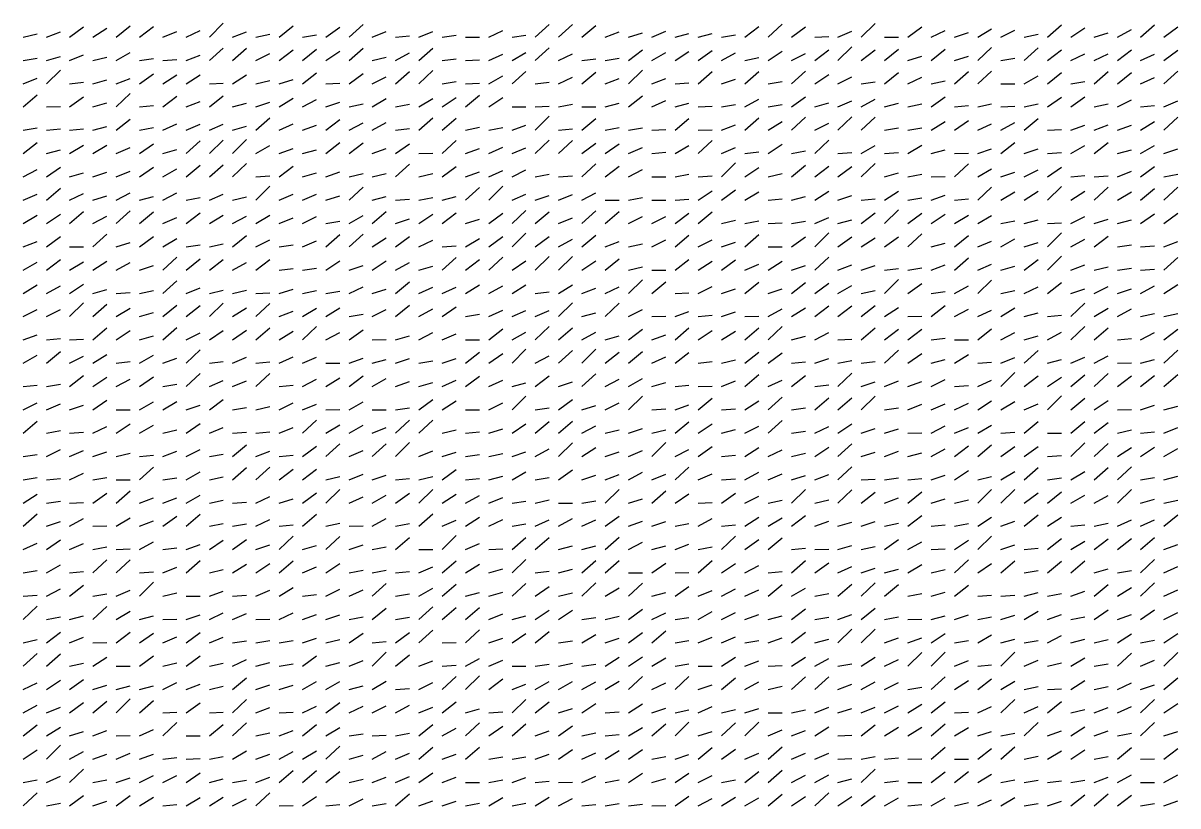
# Model space of a CAD drawing. Header units: metres. Extents: x -2 to 998, y 0 to 1382.
# Drawn here: x 245 to 493, y 170 to 338 of the extents above; entities that cross this region are included whole.
import ezdxf

# ---------------------------------------------------------------- set-up
doc = ezdxf.new("R2010")
doc.units = ezdxf.units.M

msp = doc.modelspace()

# ---------------------------------------------------------------- linework, layer by layer
for p, q in [((265, 335), (268, 337.4)), ((270, 335), (273, 337.3)), ((285, 335), (288, 338)), ((300, 335), (303, 337.4)), ((315, 335), (318, 337.7)), ((355, 335), (358, 337.7)), ((360, 335), (363, 337.7)), ((365, 335), (368, 337.5)), ((400, 335), (403, 337.3)), ((405, 335), (408, 337.8)), ((425, 335), (428, 337.9)), ((465, 335), (468, 337.6)), ((485, 335), (488, 337.6)), ((245, 335), (248, 335.7)), ((250, 335), (253, 336.1)), ((255, 335), (258, 337.2)), ((260, 335), (263, 336.9)), ((275, 335), (278, 336.2)), ((280, 335), (283, 336.4)), ((290, 335), (293, 336.1)), ((295, 335), (298, 335.6)), ((305, 335), (308, 335.5)), ((310, 335), (313, 337.1)), ((320, 335), (323, 336.2)), ((325, 335), (328, 335.3)), ((330, 335), (333, 336.2)), ((335, 335), (338, 335.4)), ((340, 335), (343, 335)), ((345, 335), (348, 336.4)), ((350, 335), (353, 335.4)), ((370, 335), (373, 336.1)), ((375, 335), (378, 335.9)), ((380, 335), (383, 336.3)), ((385, 335), (388, 335.8)), ((390, 335), (393, 335.8)), ((395, 335), (398, 335.5)), ((410, 335), (413, 337.2)), ((415, 335), (418, 335.1)), ((420, 335), (423, 336.3)), ((430, 335), (433, 335)), ((435, 335), (438, 337.2)), ((440, 335), (443, 336.4)), ((445, 335), (448, 336)), ((450, 335), (453, 336.8)), ((455, 335), (458, 336.5)), ((460, 335), (463, 335.6)), ((470, 335), (473, 337)), ((475, 335), (478, 335.9)), ((480, 335), (483, 336.6)), ((490, 335), (493, 337.2)), ((285, 330), (288, 332.6)), ((290, 330), (293, 332.6)), ((305, 330), (308, 332.4)), ((315, 330), (318, 332.6)), ((330, 330), (333, 332.6)), ((355, 330), (358, 332.7)), ((420, 330), (423, 332.9)), ((430, 330), (433, 332.4)), ((440, 330), (443, 332.4)), ((450, 330), (453, 332.8)), ((460, 330), (463, 332.7)), ((245, 330), (248, 330.5)), ((250, 330), (253, 330.8)), ((255, 330), (258, 331.2)), ((260, 330), (263, 330.7)), ((265, 330), (268, 331.7)), ((270, 330), (273, 330.4)), ((275, 330), (278, 330.2)), ((280, 330), (283, 331.1)), ((295, 330), (298, 331.5)), ((300, 330), (303, 332.3)), ((310, 330), (313, 332)), ((320, 330), (323, 330.7)), ((325, 330), (328, 331.6)), ((335, 330), (338, 330.3)), ((340, 330), (343, 330.1)), ((345, 330), (348, 331.3)), ((350, 330), (353, 331.7)), ((360, 330), (363, 331.4)), ((365, 330), (368, 330.3)), ((370, 330), (373, 330.5)), ((375, 330), (378, 332.3)), ((380, 330), (383, 331.7)), ((385, 330), (388, 331.9)), ((390, 330), (393, 332.1)), ((395, 330), (398, 331.6)), ((400, 330), (403, 330.6)), ((405, 330), (408, 332)), ((410, 330), (413, 331.5)), ((415, 330), (418, 332.3)), ((425, 330), (428, 332.3)), ((435, 330), (438, 330.9)), ((445, 330), (448, 330.9)), ((455, 330), (458, 330.5)), ((465, 330), (468, 332.3)), ((470, 330), (473, 331.4)), ((475, 330), (478, 331.4)), ((480, 330), (483, 332.3)), ((485, 330), (488, 331.3)), ((490, 330), (493, 332.2)), ((250, 325), (253, 327.9)), ((325, 325), (328, 327.6)), ((330, 325), (333, 327.8)), ((350, 325), (353, 327.6)), ((365, 325), (368, 327.5)), ((375, 325), (378, 327.9)), ((390, 325), (393, 327.6)), ((400, 325), (403, 327.6)), ((410, 325), (413, 327.7)), ((430, 325), (433, 327.4)), ((445, 325), (448, 327.6)), ((450, 325), (453, 327.7)), ((465, 325), (468, 327.4)), ((475, 325), (478, 327.6)), ((480, 325), (483, 327.4)), ((490, 325), (493, 327.7)), ((245, 325), (248, 326.2)), ((255, 325), (258, 325.3)), ((260, 325), (263, 325.8)), ((265, 325), (268, 326.1)), ((270, 325), (273, 327.1)), ((275, 325), (278, 326.9)), ((280, 325), (283, 326.9)), ((285, 325), (288, 325.1)), ((290, 325), (293, 326.9)), ((295, 325), (298, 325.7)), ((300, 325), (303, 325.9)), ((305, 325), (308, 327.3)), ((310, 325), (313, 325.1)), ((315, 325), (318, 327.2)), ((320, 325), (323, 326.5)), ((335, 325), (338, 325.5)), ((340, 325), (343, 325.1)), ((345, 325), (348, 326.7)), ((355, 325), (358, 325.3)), ((360, 325), (363, 326.4)), ((370, 325), (373, 326.1)), ((380, 325), (383, 326.1)), ((385, 325), (388, 325.2)), ((395, 325), (398, 326)), ((405, 325), (408, 325.5)), ((415, 325), (418, 327)), ((420, 325), (423, 326.5)), ((425, 325), (428, 325.4)), ((435, 325), (438, 326.4)), ((440, 325), (443, 325.6)), ((455, 325), (458, 325)), ((460, 325), (463, 326.7)), ((470, 325), (473, 325.5)), ((485, 325), (488, 326.3)), ((245, 320), (248, 322.6)), ((265, 320), (268, 322.9)), ((285, 320), (288, 322.4)), ((340, 320), (343, 322.5)), ((375, 320), (378, 322.4)), ((250, 320), (253, 320.1)), ((255, 320), (258, 322.2)), ((260, 320), (263, 320.9)), ((270, 320), (273, 320.3)), ((275, 320), (278, 322.3)), ((280, 320), (283, 321.2)), ((290, 320), (293, 320.8)), ((295, 320), (298, 321)), ((300, 320), (303, 321.9)), ((305, 320), (308, 321.6)), ((310, 320), (313, 321)), ((315, 320), (318, 320.7)), ((320, 320), (323, 321.8)), ((325, 320), (328, 320.6)), ((330, 320), (333, 321.8)), ((335, 320), (338, 322)), ((345, 320), (348, 322)), ((350, 320), (353, 320)), ((355, 320), (358, 320.2)), ((360, 320), (363, 320.6)), ((365, 320), (368, 320)), ((370, 320), (373, 320.8)), ((380, 320), (383, 321.4)), ((385, 320), (388, 320.8)), ((390, 320), (393, 320.2)), ((395, 320), (398, 320.5)), ((400, 320), (403, 321.7)), ((405, 320), (408, 320.5)), ((410, 320), (413, 322.2)), ((415, 320), (418, 320.9)), ((420, 320), (423, 321.3)), ((425, 320), (428, 321.7)), ((430, 320), (433, 320.8)), ((435, 320), (438, 320.7)), ((440, 320), (443, 322.2)), ((445, 320), (448, 320.3)), ((450, 320), (453, 320.7)), ((455, 320), (458, 320.2)), ((460, 320), (463, 320.7)), ((465, 320), (468, 322.1)), ((470, 320), (473, 322.2)), ((475, 320), (478, 320.7)), ((480, 320), (483, 321.5)), ((485, 320), (488, 320.3)), ((490, 320), (493, 321.3)), ((295, 315), (298, 317.7)), ((330, 315), (333, 317.7)), ((335, 315), (338, 317.6)), ((355, 315), (358, 318)), ((365, 315), (368, 317.5)), ((385, 315), (388, 317.5)), ((400, 315), (403, 317.7)), ((410, 315), (413, 317.8)), ((420, 315), (423, 317.9)), ((425, 315), (428, 317.8)), ((460, 315), (463, 317.5)), ((490, 315), (493, 317.8)), ((245, 315), (248, 315.5)), ((250, 315), (253, 315.3)), ((255, 315), (258, 315.3)), ((260, 315), (263, 315.8)), ((265, 315), (268, 317.4)), ((270, 315), (273, 315.6)), ((275, 315), (278, 316.4)), ((280, 315), (283, 316.3)), ((285, 315), (288, 316.3)), ((290, 315), (293, 315.9)), ((300, 315), (303, 316.4)), ((305, 315), (308, 316.1)), ((310, 315), (313, 317.3)), ((315, 315), (318, 316.6)), ((320, 315), (323, 316.7)), ((325, 315), (328, 315.4)), ((340, 315), (343, 315.7)), ((345, 315), (348, 315.6)), ((350, 315), (353, 316.1)), ((360, 315), (363, 315.3)), ((370, 315), (373, 315.6)), ((375, 315), (378, 315.5)), ((380, 315), (383, 315.2)), ((390, 315), (393, 315.1)), ((395, 315), (398, 316.2)), ((405, 315), (408, 316.9)), ((415, 315), (418, 316.5)), ((430, 315), (433, 315.5)), ((435, 315), (438, 315.5)), ((440, 315), (443, 316.9)), ((445, 315), (448, 317.1)), ((450, 315), (453, 316.4)), ((455, 315), (458, 316.7)), ((465, 315), (468, 315.2)), ((470, 315), (473, 316.1)), ((475, 315), (478, 316.2)), ((480, 315), (483, 316.1)), ((485, 315), (488, 316.9)), ((280, 310), (283, 312.7)), ((285, 310), (288, 312.9)), ((290, 310), (293, 313)), ((335, 310), (338, 312.8)), ((355, 310), (358, 312.9)), ((360, 310), (363, 312.8)), ((390, 310), (393, 312.8)), ((415, 310), (418, 312.9)), ((245, 310), (248, 312.4)), ((250, 310), (253, 310.8)), ((255, 310), (258, 311.8)), ((260, 310), (263, 311.8)), ((265, 310), (268, 311.3)), ((270, 310), (273, 312.1)), ((275, 310), (278, 310.9)), ((295, 310), (298, 311.7)), ((300, 310), (303, 311.1)), ((305, 310), (308, 310.8)), ((310, 310), (313, 312.4)), ((315, 310), (318, 312.3)), ((320, 310), (323, 311.1)), ((325, 310), (328, 312.1)), ((330, 310), (333, 310.1)), ((340, 310), (343, 311.1)), ((345, 310), (348, 311.4)), ((350, 310), (353, 311.2)), ((365, 310), (368, 312.2)), ((370, 310), (373, 312.1)), ((375, 310), (378, 311.3)), ((380, 310), (383, 310.3)), ((385, 310), (388, 311.7)), ((395, 310), (398, 311.3)), ((400, 310), (403, 310.4)), ((405, 310), (408, 312)), ((410, 310), (413, 310.6)), ((420, 310), (423, 310.2)), ((425, 310), (428, 311.7)), ((430, 310), (433, 310.2)), ((435, 310), (438, 311.8)), ((440, 310), (443, 310.8)), ((445, 310), (448, 310.1)), ((450, 310), (453, 311)), ((455, 310), (458, 312.4)), ((460, 310), (463, 311)), ((465, 310), (468, 310.2)), ((470, 310), (473, 311.7)), ((475, 310), (478, 312.4)), ((480, 310), (483, 310.8)), ((485, 310), (488, 311.7)), ((490, 310), (493, 311)), ((285, 305), (288, 307.6)), ((290, 305), (293, 307.9)), ((325, 305), (328, 307.7)), ((365, 305), (368, 307.8)), ((395, 305), (398, 308)), ((425, 305), (428, 307.9)), ((445, 305), (448, 307.8)), ((245, 305), (248, 306.6)), ((250, 305), (253, 307.1)), ((255, 305), (258, 305.9)), ((260, 305), (263, 306)), ((265, 305), (268, 306.2)), ((270, 305), (273, 307.1)), ((275, 305), (278, 306.7)), ((280, 305), (283, 307.5)), ((295, 305), (298, 305.2)), ((300, 305), (303, 307.3)), ((305, 305), (308, 305.9)), ((310, 305), (313, 306.1)), ((315, 305), (318, 305.7)), ((320, 305), (323, 305.7)), ((330, 305), (333, 305.7)), ((335, 305), (338, 307.2)), ((340, 305), (343, 306.1)), ((345, 305), (348, 306.4)), ((350, 305), (353, 306.5)), ((355, 305), (358, 305.6)), ((360, 305), (363, 305.2)), ((370, 305), (373, 307.3)), ((375, 305), (378, 306.6)), ((385, 305), (388, 305.6)), ((390, 305), (393, 305.2)), ((400, 305), (403, 307)), ((405, 305), (408, 305.7)), ((410, 305), (413, 307.5)), ((415, 305), (418, 307.3)), ((420, 305), (423, 307.2)), ((430, 305), (433, 305.9)), ((435, 305), (438, 305.6)), ((440, 305), (443, 305.1)), ((450, 305), (453, 306.7)), ((455, 305), (458, 306)), ((460, 305), (463, 306.5)), ((465, 305), (468, 307.1)), ((470, 305), (473, 305.3)), ((475, 305), (478, 305.2)), ((480, 305), (483, 306.2)), ((485, 305), (488, 307.2)), ((490, 305), (493, 305.6)), ((250, 300), (253, 302.6)), ((295, 300), (298, 303)), ((315, 300), (318, 302.8)), ((340, 300), (343, 302.7)), ((345, 300), (348, 303)), ((380, 305), (383, 305)), ((450, 300), (453, 302.8)), ((465, 300), (468, 302.9)), ((475, 300), (478, 302.8)), ((490, 300), (493, 302.8)), ((245, 300), (248, 301.3)), ((255, 300), (258, 301.4)), ((260, 300), (263, 300.9)), ((265, 300), (268, 301.6)), ((270, 300), (273, 300.8)), ((275, 300), (278, 301.6)), ((280, 300), (283, 300.6)), ((285, 300), (288, 301.3)), ((290, 300), (293, 300.7)), ((300, 300), (303, 301.3)), ((305, 300), (308, 301.3)), ((310, 300), (313, 300.9)), ((320, 300), (323, 300.8)), ((325, 300), (328, 300.2)), ((330, 300), (333, 300.6)), ((335, 300), (338, 300.8)), ((350, 300), (353, 301.3)), ((355, 300), (358, 301)), ((360, 300), (363, 301.2)), ((365, 300), (368, 301.6)), ((375, 300), (378, 300.6)), ((385, 300), (388, 300.2)), ((390, 300), (393, 302)), ((395, 300), (398, 302.2)), ((400, 300), (403, 301.8)), ((405, 300), (408, 300.3)), ((410, 300), (413, 300.8)), ((415, 300), (418, 301.9)), ((420, 300), (423, 301)), ((425, 300), (428, 300.3)), ((430, 300), (433, 301.9)), ((435, 300), (438, 300.5)), ((440, 300), (443, 301.1)), ((445, 300), (448, 300.3)), ((455, 300), (458, 301.8)), ((460, 300), (463, 301.9)), ((470, 300), (473, 301.9)), ((480, 300), (483, 301.8)), ((485, 300), (488, 302.5)), ((255, 295), (258, 297.6)), ((265, 295), (268, 297.7)), ((320, 295), (323, 297.6)), ((350, 295), (353, 297.8)), ((365, 295), (368, 297.7)), ((370, 300), (373, 300)), ((370, 295), (373, 297.6)), ((380, 300), (383, 300)), ((430, 295), (433, 297.9)), ((245, 295), (248, 296.8)), ((250, 295), (253, 297)), ((260, 295), (263, 296.6)), ((270, 295), (273, 297.5)), ((275, 295), (278, 296.3)), ((280, 295), (283, 297.3)), ((285, 295), (288, 296.8)), ((290, 295), (293, 296.6)), ((295, 295), (298, 296.8)), ((300, 295), (303, 296.2)), ((305, 295), (308, 296.5)), ((310, 295), (313, 295.5)), ((315, 295), (318, 296.7)), ((325, 295), (328, 296)), ((330, 295), (333, 297)), ((335, 295), (338, 297.3)), ((340, 295), (343, 295.9)), ((345, 295), (348, 297.2)), ((355, 295), (358, 297.5)), ((360, 295), (363, 296.2)), ((375, 295), (378, 296.5)), ((380, 295), (383, 296.5)), ((385, 295), (388, 297.2)), ((390, 295), (393, 297.5)), ((395, 295), (398, 295.7)), ((400, 295), (403, 295.6)), ((410, 295), (413, 295.5)), ((415, 295), (418, 296.3)), ((420, 295), (423, 295.8)), ((425, 295), (428, 297.3)), ((435, 295), (438, 297.2)), ((440, 295), (443, 297)), ((445, 295), (448, 296.8)), ((450, 295), (453, 296.7)), ((455, 295), (458, 295.6)), ((460, 295), (463, 295.8)), ((470, 295), (473, 296.5)), ((475, 295), (478, 295.9)), ((480, 295), (483, 295.8)), ((485, 295), (488, 297.1)), ((490, 295), (493, 297.2)), ((260, 290), (263, 292.7)), ((315, 290), (318, 292.7)), ((350, 290), (353, 292.9)), ((405, 295), (408, 295.1)), ((415, 290), (418, 293)), ((435, 290), (438, 292.8)), ((465, 295), (468, 295.1)), ((465, 290), (468, 293)), ((245, 290), (248, 291.1)), ((250, 290), (253, 292.2)), ((265, 290), (268, 290.9)), ((270, 290), (273, 292.2)), ((275, 290), (278, 291.8)), ((280, 290), (283, 290.4)), ((285, 290), (288, 290.6)), ((290, 290), (293, 292.4)), ((295, 290), (298, 291.5)), ((300, 290), (303, 290.4)), ((305, 290), (308, 291.3)), ((310, 290), (313, 292.6)), ((320, 290), (323, 291.9)), ((325, 290), (328, 292.2)), ((330, 290), (333, 291.4)), ((335, 290), (338, 290.2)), ((340, 290), (343, 291.8)), ((345, 290), (348, 292.2)), ((355, 290), (358, 292.2)), ((360, 290), (363, 291.6)), ((365, 290), (368, 292.5)), ((370, 290), (373, 291.1)), ((375, 290), (378, 290.6)), ((380, 290), (383, 291.5)), ((385, 290), (388, 292.5)), ((390, 290), (393, 291.5)), ((395, 290), (398, 291)), ((400, 290), (403, 292.6)), ((410, 290), (413, 292.1)), ((420, 290), (423, 292.1)), ((425, 290), (428, 291.9)), ((430, 290), (433, 292.1)), ((440, 290), (443, 290.8)), ((445, 290), (448, 292.4)), ((450, 290), (453, 291.2)), ((455, 290), (458, 291.7)), ((460, 290), (463, 290.9)), ((470, 290), (473, 291.6)), ((475, 290), (478, 292.3)), ((480, 290), (483, 290.4)), ((485, 290), (488, 290.2)), ((490, 290), (493, 291.1)), ((255, 290), (258, 290)), ((275, 285), (278, 287.8)), ((335, 285), (338, 287.7)), ((345, 285), (348, 287.8)), ((355, 285), (358, 287.9)), ((360, 285), (363, 287.9)), ((405, 290), (408, 290)), ((415, 285), (418, 287.8)), ((465, 285), (468, 288)), ((490, 285), (493, 287.7)), ((245, 285), (248, 286.7)), ((250, 285), (253, 287.3)), ((255, 285), (258, 286.8)), ((260, 285), (263, 286.9)), ((265, 285), (268, 286.6)), ((270, 285), (273, 286)), ((280, 285), (283, 287.4)), ((285, 285), (288, 287.3)), ((290, 285), (293, 286.6)), ((295, 285), (298, 287.3)), ((300, 285), (303, 285.3)), ((305, 285), (308, 285.4)), ((310, 285), (313, 287)), ((315, 285), (318, 286)), ((320, 285), (323, 287)), ((325, 285), (328, 286.6)), ((330, 285), (333, 285.8)), ((340, 285), (343, 287.3)), ((350, 285), (353, 287)), ((365, 285), (368, 287)), ((370, 285), (373, 287.4)), ((375, 285), (378, 285.7)), ((385, 285), (388, 287.3)), ((390, 285), (393, 286.9)), ((395, 285), (398, 287.2)), ((400, 285), (403, 286.3)), ((405, 285), (408, 286.9)), ((410, 285), (413, 286)), ((420, 285), (423, 286.1)), ((425, 285), (428, 286)), ((430, 285), (433, 285.3)), ((435, 285), (438, 285.5)), ((440, 285), (443, 286.1)), ((445, 285), (448, 287.6)), ((450, 285), (453, 286.3)), ((455, 285), (458, 285.8)), ((460, 285), (463, 287.3)), ((470, 285), (473, 286.1)), ((475, 285), (478, 285.7)), ((480, 285), (483, 285.4)), ((485, 285), (488, 285.2)), ((375, 280), (378, 282.9)), ((380, 285), (383, 285)), ((430, 280), (433, 283)), ((450, 280), (453, 282.8)), ((245, 280), (248, 281.8)), ((250, 280), (253, 281.6)), ((255, 280), (258, 282)), ((260, 280), (263, 280.8)), ((270, 280), (273, 280.6)), ((275, 280), (278, 282.7)), ((280, 280), (283, 281.2)), ((285, 280), (288, 280.7)), ((290, 280), (293, 280.7)), ((300, 280), (303, 280.9)), ((305, 280), (308, 280.6)), ((310, 280), (313, 280.5)), ((315, 280), (318, 281.4)), ((320, 280), (323, 280.9)), ((325, 280), (328, 282.5)), ((330, 280), (333, 281.3)), ((335, 280), (338, 281.3)), ((340, 280), (343, 281.8)), ((345, 280), (348, 281.6)), ((350, 280), (353, 281.8)), ((355, 280), (358, 280.3)), ((360, 280), (363, 281.8)), ((365, 280), (368, 281.1)), ((370, 280), (373, 281.4)), ((380, 280), (383, 282.5)), ((390, 280), (393, 281.5)), ((395, 280), (398, 281)), ((400, 280), (403, 282.4)), ((405, 280), (408, 281)), ((410, 280), (413, 282.3)), ((415, 280), (418, 282.2)), ((420, 280), (423, 281.7)), ((425, 280), (428, 280.6)), ((435, 280), (438, 282.1)), ((440, 280), (443, 280.4)), ((445, 280), (448, 281.6)), ((455, 280), (458, 280.6)), ((460, 280), (463, 281.4)), ((465, 280), (468, 282.3)), ((470, 280), (473, 281)), ((475, 280), (478, 281.5)), ((480, 280), (483, 281)), ((485, 280), (488, 281.6)), ((490, 280), (493, 281.9)), ((255, 275), (258, 278)), ((265, 280), (268, 280.2)), ((285, 275), (288, 277.9)), ((295, 280), (298, 280.1)), ((295, 275), (298, 277.8)), ((360, 275), (363, 278)), ((370, 275), (373, 277.9)), ((385, 280), (388, 280.1)), ((470, 275), (473, 277.9)), ((245, 275), (248, 276.5)), ((250, 275), (253, 276.5)), ((260, 275), (263, 277.7)), ((265, 275), (268, 276.8)), ((270, 275), (273, 275.9)), ((275, 275), (278, 277.5)), ((280, 275), (283, 277.4)), ((290, 275), (293, 276.9)), ((300, 275), (303, 276.2)), ((305, 275), (308, 276.8)), ((310, 275), (313, 276.9)), ((315, 275), (318, 275.5)), ((320, 275), (323, 276.5)), ((325, 275), (328, 277.5)), ((330, 275), (333, 276.7)), ((335, 275), (338, 277.1)), ((340, 275), (343, 275.5)), ((345, 275), (348, 276.4)), ((350, 275), (353, 276.3)), ((355, 275), (358, 276.3)), ((365, 275), (368, 275.8)), ((375, 275), (378, 276.5)), ((385, 275), (388, 276.1)), ((390, 275), (393, 275.3)), ((395, 275), (398, 276)), ((405, 275), (408, 276.7)), ((410, 275), (413, 276.9)), ((415, 275), (418, 277.3)), ((420, 275), (423, 277.3)), ((425, 275), (428, 277.4)), ((430, 275), (433, 277)), ((440, 275), (443, 277.4)), ((445, 275), (448, 276.6)), ((450, 275), (453, 276.4)), ((455, 275), (458, 276.9)), ((460, 275), (463, 275.8)), ((465, 275), (468, 275.3)), ((475, 275), (478, 276.8)), ((480, 275), (483, 276.7)), ((485, 275), (488, 275.7)), ((490, 275), (493, 275.7)), ((305, 270), (308, 272.9)), ((355, 270), (358, 272.9)), ((380, 275), (383, 275.1)), ((400, 275), (403, 275.1)), ((405, 270), (408, 272.9)), ((435, 275), (438, 275.1)), ((470, 270), (473, 272.9)), ((245, 270), (248, 271.1)), ((260, 270), (263, 272.6)), ((265, 270), (268, 272)), ((270, 270), (273, 270.9)), ((275, 270), (278, 272.7)), ((280, 270), (283, 271.5)), ((285, 270), (288, 272)), ((290, 270), (293, 272.1)), ((295, 270), (298, 272.6)), ((300, 270), (303, 271.9)), ((310, 270), (313, 271.6)), ((315, 270), (318, 272.2)), ((325, 270), (328, 270.9)), ((330, 270), (333, 271.6)), ((335, 270), (338, 271.3)), ((345, 270), (348, 272.4)), ((350, 270), (353, 271.7)), ((360, 270), (363, 272.6)), ((365, 270), (368, 271.7)), ((370, 270), (373, 270.9)), ((375, 270), (378, 272.3)), ((380, 270), (383, 271.1)), ((385, 270), (388, 272.6)), ((390, 270), (393, 272)), ((395, 270), (398, 271.9)), ((400, 270), (403, 272.6)), ((410, 270), (413, 270.8)), ((415, 270), (418, 271.6)), ((425, 270), (428, 272.6)), ((430, 270), (433, 272.3)), ((435, 270), (438, 272.3)), ((440, 270), (443, 270.4)), ((450, 270), (453, 272.4)), ((455, 270), (458, 271.6)), ((460, 270), (463, 270.9)), ((465, 270), (468, 271.7)), ((475, 270), (478, 272.6)), ((485, 270), (488, 271.6)), ((490, 270), (493, 272.3)), ((250, 270), (253, 270.3)), ((255, 270), (258, 270.2)), ((280, 265), (283, 267.9)), ((320, 270), (323, 270.1)), ((340, 270), (343, 270)), ((350, 265), (353, 268)), ((365, 265), (368, 268)), ((420, 270), (423, 270.2)), ((445, 270), (448, 270)), ((480, 270), (483, 270.3)), ((245, 265), (248, 266.7)), ((250, 265), (253, 267.5)), ((255, 265), (258, 266.5)), ((260, 265), (263, 266.9)), ((265, 265), (268, 265.4)), ((270, 265), (273, 266.7)), ((275, 265), (278, 266.1)), ((285, 265), (288, 265.4)), ((290, 265), (293, 266.3)), ((300, 265), (303, 266.4)), ((305, 265), (308, 266.3)), ((315, 265), (318, 266.1)), ((320, 265), (323, 265.8)), ((325, 265), (328, 266)), ((330, 265), (333, 265.5)), ((335, 265), (338, 266)), ((340, 265), (343, 267.4)), ((345, 265), (348, 267.1)), ((355, 265), (358, 266.6)), ((360, 265), (363, 267.7)), ((370, 265), (373, 267.4)), ((375, 265), (378, 267.5)), ((380, 265), (383, 266.4)), ((385, 265), (388, 267.3)), ((390, 265), (393, 265.4)), ((395, 265), (398, 265.7)), ((400, 265), (403, 267.4)), ((405, 265), (408, 267.2)), ((415, 265), (418, 266)), ((420, 265), (423, 265.6)), ((425, 265), (428, 265.4)), ((430, 265), (433, 267.8)), ((435, 265), (438, 267.1)), ((440, 265), (443, 265.8)), ((445, 265), (448, 266.9)), ((455, 265), (458, 266.2)), ((460, 265), (463, 267.7)), ((465, 265), (468, 265.8)), ((470, 265), (473, 266.3)), ((475, 265), (478, 266.6)), ((485, 265), (488, 265.8)), ((490, 265), (493, 267.8)), ((295, 265), (298, 265.3)), ((310, 265), (313, 265)), ((410, 265), (413, 265.3)), ((420, 260), (423, 262.9)), ((450, 265), (453, 265.2)), ((455, 260), (458, 263)), ((480, 265), (483, 265.1)), ((250, 260), (253, 260.5)), ((255, 260), (258, 262.4)), ((260, 260), (263, 262)), ((265, 260), (268, 261.6)), ((270, 260), (273, 262.1)), ((275, 260), (278, 260.5)), ((280, 260), (283, 262.8)), ((285, 260), (288, 261.3)), ((290, 260), (293, 261.2)), ((295, 260), (298, 262.8)), ((305, 260), (308, 261.6)), ((310, 260), (313, 261.9)), ((315, 260), (318, 262.3)), ((320, 260), (323, 261.7)), ((325, 260), (328, 261.1)), ((330, 260), (333, 260.9)), ((335, 260), (338, 261.4)), ((340, 260), (343, 262.2)), ((345, 260), (348, 261.4)), ((350, 260), (353, 260.8)), ((355, 260), (358, 262.3)), ((360, 260), (363, 261)), ((365, 260), (368, 262.7)), ((370, 260), (373, 261.6)), ((375, 260), (378, 261.7)), ((380, 260), (383, 260.9)), ((395, 260), (398, 261.2)), ((400, 260), (403, 262.6)), ((405, 260), (408, 261.4)), ((410, 260), (413, 262.4)), ((425, 260), (428, 261)), ((430, 260), (433, 261.2)), ((435, 260), (438, 261.1)), ((440, 260), (443, 261.5)), ((450, 260), (453, 261.4)), ((460, 260), (463, 262.3)), ((465, 260), (468, 262)), ((470, 260), (473, 262.5)), ((475, 260), (478, 262.8)), ((480, 260), (483, 262.3)), ((485, 260), (488, 262.4)), ((490, 260), (493, 262.6)), ((245, 260), (248, 260.3)), ((300, 260), (303, 260.3)), ((385, 260), (388, 260.3)), ((390, 260), (393, 260.1)), ((415, 260), (418, 260.4)), ((445, 260), (448, 260.2)), ((465, 255), (468, 258)), ((245, 255), (248, 256.5)), ((250, 255), (253, 256.3)), ((255, 255), (258, 256)), ((260, 255), (263, 257.1)), ((270, 255), (273, 256.7)), ((275, 255), (278, 256.8)), ((280, 255), (283, 256)), ((285, 255), (288, 257.2)), ((290, 255), (293, 255.5)), ((295, 255), (298, 255.7)), ((300, 255), (303, 256.5)), ((305, 255), (308, 256.2)), ((315, 255), (318, 256.7)), ((330, 255), (333, 257.2)), ((335, 255), (338, 256.9)), ((345, 255), (348, 256.5)), ((350, 255), (353, 257.9)), ((360, 255), (363, 257.2)), ((365, 255), (368, 255.9)), ((370, 255), (373, 256.5)), ((375, 255), (378, 257.9)), ((385, 255), (388, 256.1)), ((390, 255), (393, 257.5)), ((400, 255), (403, 256.9)), ((405, 255), (408, 257.7)), ((415, 255), (418, 257.6)), ((420, 255), (423, 257.6)), ((425, 255), (428, 257.9)), ((435, 255), (438, 256.2)), ((440, 255), (443, 256.3)), ((445, 255), (448, 256.4)), ((450, 255), (453, 256.9)), ((455, 255), (458, 256.8)), ((460, 255), (463, 256.3)), ((470, 255), (473, 257.5)), ((475, 255), (478, 257)), ((485, 255), (488, 256)), ((490, 255), (493, 255.8)), ((265, 255), (268, 255)), ((310, 255), (313, 255.1)), ((320, 255), (323, 255)), ((325, 255), (328, 255.4)), ((340, 255), (343, 255)), ((355, 255), (358, 255.4)), ((380, 255), (383, 255.2)), ((395, 255), (398, 255.2)), ((410, 255), (413, 255.4)), ((430, 255), (433, 255.4)), ((480, 255), (483, 255.1)), ((245, 250), (248, 252.6)), ((250, 250), (253, 250.6)), ((260, 250), (263, 251.4)), ((265, 250), (268, 252)), ((270, 250), (273, 251.7)), ((275, 250), (278, 250.7)), ((280, 250), (283, 252.1)), ((285, 250), (288, 251.2)), ((300, 250), (303, 251.2)), ((305, 250), (308, 252.8)), ((310, 250), (313, 251.8)), ((315, 250), (318, 251.7)), ((320, 250), (323, 251.2)), ((325, 250), (328, 252.8)), ((330, 250), (333, 252.8)), ((335, 250), (338, 250.7)), ((345, 250), (348, 250.9)), ((350, 250), (353, 252)), ((355, 250), (358, 252.5)), ((360, 250), (363, 252.6)), ((365, 250), (368, 251.6)), ((370, 250), (373, 250.7)), ((375, 250), (378, 251)), ((380, 250), (383, 250.7)), ((385, 250), (388, 252.4)), ((390, 250), (393, 252)), ((395, 250), (398, 250.8)), ((400, 250), (403, 251.5)), ((405, 250), (408, 252.7)), ((415, 250), (418, 251.4)), ((420, 250), (423, 252)), ((425, 250), (428, 251)), ((430, 250), (433, 250.9)), ((440, 250), (443, 251.6)), ((445, 250), (448, 251.2)), ((450, 250), (453, 251.7)), ((460, 250), (463, 252.5)), ((470, 250), (473, 252.5)), ((475, 250), (478, 252.3)), ((480, 250), (483, 250.7)), ((490, 250), (493, 251.2)), ((255, 250), (258, 250.2)), ((290, 250), (293, 250.2)), ((295, 250), (298, 250.3)), ((325, 245), (328, 248)), ((340, 250), (343, 250.3)), ((380, 245), (383, 248)), ((410, 250), (413, 250.4)), ((435, 250), (438, 250.1)), ((455, 250), (458, 250.2)), ((465, 250), (468, 250)), ((485, 250), (488, 250.3)), ((250, 245), (253, 246.5)), ((255, 245), (258, 246.3)), ((260, 245), (263, 246)), ((265, 245), (268, 245.7)), ((275, 245), (278, 246.1)), ((280, 245), (283, 246.5)), ((290, 245), (293, 247.5)), ((295, 245), (298, 246.1)), ((305, 245), (308, 247.2)), ((310, 245), (313, 247.7)), ((315, 245), (318, 246.3)), ((320, 245), (323, 247.7)), ((330, 245), (333, 246.2)), ((335, 245), (338, 245.9)), ((345, 245), (348, 245.6)), ((350, 245), (353, 246)), ((355, 245), (358, 246.6)), ((360, 245), (363, 247.9)), ((365, 245), (368, 246.9)), ((370, 245), (373, 246)), ((375, 245), (378, 246.3)), ((385, 245), (388, 246.5)), ((390, 245), (393, 247.1)), ((400, 245), (403, 246.9)), ((405, 245), (408, 246.4)), ((410, 245), (413, 245.7)), ((415, 245), (418, 247)), ((420, 245), (423, 247.7)), ((425, 245), (428, 245.9)), ((430, 245), (433, 246.1)), ((435, 245), (438, 245.8)), ((440, 245), (443, 246.6)), ((445, 245), (448, 247.3)), ((450, 245), (453, 247.5)), ((455, 245), (458, 247.1)), ((460, 245), (463, 247.1)), ((470, 245), (473, 247.9)), ((475, 245), (478, 247.8)), ((480, 245), (483, 246.9)), ((485, 245), (488, 247)), ((490, 245), (493, 246.7)), ((245, 245), (248, 245.4)), ((270, 245), (273, 245.3)), ((285, 245), (288, 245.5)), ((300, 245), (303, 245.3)), ((340, 245), (343, 245.4)), ((395, 245), (398, 245.3)), ((465, 245), (468, 245.2)), ((255, 240), (258, 241.4)), ((270, 240), (273, 242.7)), ((280, 240), (283, 241.7)), ((285, 240), (288, 240.6)), ((290, 240), (293, 242.6)), ((295, 240), (298, 242.7)), ((300, 240), (303, 242.3)), ((305, 240), (308, 242.3)), ((310, 240), (313, 240.7)), ((315, 240), (318, 241.2)), ((320, 240), (323, 241)), ((330, 240), (333, 240.7)), ((335, 240), (338, 242.2)), ((345, 240), (348, 240.8)), ((350, 240), (353, 241.7)), ((360, 240), (363, 242.1)), ((365, 240), (368, 241)), ((370, 240), (373, 241.1)), ((375, 240), (378, 241.6)), ((380, 240), (383, 241.2)), ((385, 240), (388, 242.7)), ((390, 240), (393, 241.3)), ((400, 240), (403, 241.6)), ((405, 240), (408, 241.3)), ((410, 240), (413, 240.9)), ((415, 240), (418, 241.1)), ((420, 240), (423, 242.8)), ((440, 240), (443, 241)), ((445, 240), (448, 242)), ((450, 240), (453, 240.7)), ((455, 240), (458, 241.8)), ((460, 240), (463, 242.6)), ((470, 240), (473, 241.8)), ((475, 240), (478, 242.6)), ((480, 240), (483, 242.8)), ((490, 240), (493, 240.8)), ((245, 240), (248, 240.5)), ((250, 240), (253, 240.3)), ((260, 240), (263, 240.5)), ((265, 240), (268, 240)), ((275, 240), (278, 240.4)), ((325, 240), (328, 240.3)), ((340, 240), (343, 240.3)), ((355, 240), (358, 240.5)), ((395, 240), (398, 240.2)), ((425, 240), (428, 240.1)), ((430, 240), (433, 240.4)), ((435, 240), (438, 240.3)), ((465, 240), (468, 240.4)), ((485, 240), (488, 240.5)), ((245, 235), (248, 236.9)), ((260, 235), (263, 237.1)), ((265, 235), (268, 237.6)), ((270, 235), (273, 236.1)), ((275, 235), (278, 236.1)), ((280, 235), (283, 236.7)), ((285, 235), (288, 235.6)), ((295, 235), (298, 236.4)), ((300, 235), (303, 235.9)), ((305, 235), (308, 237.2)), ((310, 235), (313, 237.9)), ((315, 235), (318, 236.3)), ((320, 235), (323, 236.7)), ((325, 235), (328, 237.1)), ((330, 235), (333, 237.9)), ((335, 235), (338, 236.9)), ((340, 235), (343, 236.6)), ((345, 235), (348, 236.2)), ((355, 235), (358, 235.7)), ((370, 235), (373, 237.9)), ((375, 235), (378, 235.9)), ((380, 235), (383, 237.6)), ((385, 235), (388, 237)), ((395, 235), (398, 237.1)), ((400, 235), (403, 236.5)), ((405, 235), (408, 235.6)), ((410, 235), (413, 237.9)), ((415, 235), (418, 235.7)), ((420, 235), (423, 237.8)), ((425, 235), (428, 237.3)), ((430, 235), (433, 236.1)), ((435, 235), (438, 237.4)), ((440, 235), (443, 235.9)), ((445, 235), (448, 235.7)), ((450, 235), (453, 237.9)), ((455, 235), (458, 237.9)), ((460, 235), (463, 237.2)), ((465, 235), (468, 237.4)), ((470, 235), (473, 236.7)), ((475, 235), (478, 236.6)), ((480, 235), (483, 237.9)), ((485, 235), (488, 235.8)), ((490, 235), (493, 235.6)), ((250, 235), (253, 235.4)), ((255, 235), (258, 235.1)), ((290, 235), (293, 235.2)), ((350, 235), (353, 235.4)), ((360, 235), (363, 235)), ((365, 235), (368, 235.5)), ((390, 235), (393, 235.1)), ((245, 230), (248, 232.7)), ((250, 230), (253, 231)), ((255, 230), (258, 231.7)), ((265, 230), (268, 231.8)), ((270, 230), (273, 231.2)), ((275, 230), (278, 232.2)), ((280, 230), (283, 232.6)), ((295, 230), (298, 231.5)), ((305, 230), (308, 232.6)), ((310, 230), (313, 230.7)), ((320, 230), (323, 231.7)), ((330, 230), (333, 232.7)), ((335, 230), (338, 231.3)), ((340, 230), (343, 232)), ((345, 230), (348, 231.5)), ((355, 230), (358, 231.4)), ((360, 230), (363, 231.7)), ((365, 230), (368, 231.4)), ((370, 230), (373, 232.2)), ((375, 230), (378, 231.1)), ((380, 230), (383, 231)), ((390, 230), (393, 231.7)), ((400, 230), (403, 232)), ((405, 230), (408, 231.8)), ((410, 230), (413, 232.3)), ((415, 230), (418, 231.1)), ((420, 230), (423, 230.9)), ((425, 230), (428, 231)), ((430, 230), (433, 230.7)), ((435, 230), (438, 232.3)), ((450, 230), (453, 232)), ((455, 230), (458, 231.1)), ((460, 230), (463, 232.5)), ((465, 230), (468, 232)), ((475, 230), (478, 230.7)), ((480, 230), (483, 231.4)), ((485, 230), (488, 231.4)), ((490, 230), (493, 232.5)), ((260, 230), (263, 230.1)), ((285, 230), (288, 230.6)), ((290, 230), (293, 230.5)), ((300, 230), (303, 230.3)), ((315, 230), (318, 230.1)), ((325, 230), (328, 230.6)), ((350, 230), (353, 230.5)), ((385, 230), (388, 230.6)), ((395, 230), (398, 230.3)), ((440, 230), (443, 230.3)), ((445, 230), (448, 230.6)), ((470, 230), (473, 230.3)), ((245, 225), (248, 226.4)), ((250, 225), (253, 227.1)), ((255, 225), (258, 226.3)), ((270, 225), (273, 226.7)), ((280, 225), (283, 226.1)), ((285, 225), (288, 227)), ((290, 225), (293, 227.2)), ((295, 225), (298, 226)), ((300, 225), (303, 227.9)), ((305, 225), (308, 225.9)), ((310, 225), (313, 227.8)), ((315, 225), (318, 226)), ((325, 225), (328, 227.6)), ((335, 225), (338, 228)), ((340, 225), (343, 226.3)), ((350, 225), (353, 227.6)), ((355, 225), (358, 227.6)), ((360, 225), (363, 225.8)), ((365, 225), (368, 225.8)), ((370, 225), (373, 227.7)), ((375, 225), (378, 226.6)), ((380, 225), (383, 225.8)), ((385, 225), (388, 226.2)), ((395, 225), (398, 227.9)), ((400, 225), (403, 227.2)), ((405, 225), (408, 227.5)), ((420, 225), (423, 225.9)), ((425, 225), (428, 225.7)), ((430, 225), (433, 227.2)), ((435, 225), (438, 226.7)), ((445, 225), (448, 227)), ((450, 225), (453, 227.9)), ((455, 225), (458, 226)), ((465, 225), (468, 227.4)), ((470, 225), (473, 226.8)), ((475, 225), (478, 227.3)), ((480, 225), (483, 227.4)), ((485, 225), (488, 227.6)), ((490, 225), (493, 226.1)), ((260, 225), (263, 225.6)), ((265, 225), (268, 225.2)), ((275, 225), (278, 225.4)), ((320, 225), (323, 225.6)), ((330, 225), (333, 225)), ((345, 225), (348, 225.2)), ((390, 225), (393, 225.6)), ((410, 225), (413, 225.3)), ((415, 225), (418, 225.1)), ((440, 225), (443, 225.2)), ((460, 225), (463, 225.3)), ((250, 220), (253, 221.7)), ((260, 220), (263, 222.8)), ((265, 220), (268, 222.8)), ((275, 220), (278, 221.2)), ((280, 220), (283, 222.7)), ((290, 220), (293, 221.9)), ((295, 220), (298, 222)), ((300, 220), (303, 222.6)), ((305, 220), (308, 221.3)), ((310, 220), (313, 222)), ((330, 220), (333, 221.3)), ((335, 220), (338, 222.6)), ((340, 220), (343, 221.9)), ((345, 220), (348, 220.9)), ((350, 220), (353, 222.9)), ((360, 220), (363, 220.8)), ((365, 220), (368, 222.7)), ((370, 220), (373, 222.7)), ((380, 220), (383, 222.1)), ((390, 220), (393, 222.7)), ((395, 220), (398, 222)), ((400, 220), (403, 221.6)), ((410, 220), (413, 222.7)), ((415, 220), (418, 222.2)), ((420, 220), (423, 221.4)), ((425, 220), (428, 221)), ((430, 220), (433, 220.8)), ((435, 220), (438, 221.8)), ((445, 220), (448, 222.8)), ((450, 220), (453, 222)), ((455, 220), (458, 222.6)), ((465, 220), (468, 222.5)), ((470, 220), (473, 222.6)), ((475, 220), (478, 220.9)), ((485, 220), (488, 222.9)), ((490, 220), (493, 221.4)), ((245, 220), (248, 220.5)), ((255, 220), (258, 220.3)), ((270, 220), (273, 220.2)), ((285, 220), (288, 220.7)), ((315, 220), (318, 220.6)), ((320, 220), (323, 220.6)), ((325, 220), (328, 220.3)), ((355, 220), (358, 220.4)), ((375, 220), (378, 220)), ((385, 220), (388, 220.1)), ((405, 220), (408, 220.3)), ((440, 220), (443, 220.7)), ((460, 220), (463, 220.5)), ((480, 220), (483, 220.5)), ((250, 215), (253, 216.6)), ((255, 215), (258, 217.4)), ((265, 215), (268, 216.3)), ((270, 215), (273, 218)), ((285, 215), (288, 216.1)), ((295, 215), (298, 216.3)), ((300, 215), (303, 216.9)), ((310, 215), (313, 216.5)), ((315, 215), (318, 216.4)), ((320, 215), (323, 217.7)), ((330, 215), (333, 216.7)), ((335, 215), (338, 217.6)), ((340, 215), (343, 215.8)), ((345, 215), (348, 215.9)), ((350, 215), (353, 217.7)), ((355, 215), (358, 217.1)), ((365, 215), (368, 217.9)), ((370, 215), (373, 216.8)), ((375, 215), (378, 217.8)), ((380, 215), (383, 215.8)), ((385, 215), (388, 217.1)), ((390, 215), (393, 216.2)), ((395, 215), (398, 216.6)), ((400, 215), (403, 216.4)), ((405, 215), (408, 217.5)), ((410, 215), (413, 216.7)), ((420, 215), (423, 217.6)), ((425, 215), (428, 217.9)), ((430, 215), (433, 217.5)), ((440, 215), (443, 215.9)), ((445, 215), (448, 217.4)), ((460, 215), (463, 215.8)), ((470, 215), (473, 216.1)), ((475, 215), (478, 217.5)), ((480, 215), (483, 216.9)), ((485, 215), (488, 217.9)), ((490, 215), (493, 216.4)), ((245, 215), (248, 215.2)), ((260, 215), (263, 215.5)), ((275, 215), (278, 215.7)), ((280, 215), (283, 215)), ((290, 215), (293, 215.2)), ((305, 215), (308, 215.4)), ((325, 215), (328, 215.5)), ((360, 215), (363, 215.7)), ((415, 215), (418, 215.6)), ((435, 215), (438, 215.6)), ((450, 215), (453, 215.2)), ((455, 215), (458, 215.2)), ((465, 215), (468, 215.6)), ((245, 210), (248, 212.9)), ((255, 210), (258, 210.8)), ((260, 210), (263, 212.8)), ((265, 210), (268, 211.8)), ((270, 210), (273, 210.8)), ((280, 210), (283, 211)), ((285, 210), (288, 211.4)), ((290, 210), (293, 211.3)), ((300, 210), (303, 211.4)), ((305, 210), (308, 211.1)), ((310, 210), (313, 211)), ((320, 210), (323, 212.4)), ((330, 210), (333, 212.7)), ((335, 210), (338, 212.6)), ((340, 210), (343, 212.6)), ((345, 210), (348, 211.2)), ((350, 210), (353, 210.8)), ((355, 210), (358, 212)), ((360, 210), (363, 212)), ((375, 210), (378, 212.2)), ((380, 210), (383, 211.4)), ((390, 210), (393, 211.7)), ((395, 210), (398, 211.5)), ((400, 210), (403, 211.1)), ((405, 210), (408, 210.8)), ((410, 210), (413, 212.3)), ((420, 210), (423, 211.1)), ((425, 210), (428, 212.4)), ((440, 210), (443, 210.8)), ((445, 210), (448, 211)), ((455, 210), (458, 210.9)), ((460, 210), (463, 211.8)), ((465, 210), (468, 211.1)), ((475, 210), (478, 212.1)), ((480, 210), (483, 211.1)), ((485, 210), (488, 212.1)), ((490, 210), (493, 211.5)), ((250, 210), (253, 210.6)), ((275, 210), (278, 210.1)), ((295, 210), (298, 210.1)), ((315, 210), (318, 210.6)), ((325, 210), (328, 210.5)), ((365, 210), (368, 210.4)), ((370, 210), (373, 210.7)), ((385, 210), (388, 210.4)), ((415, 210), (418, 210.5)), ((430, 210), (433, 210.6)), ((435, 210), (438, 210.1)), ((450, 210), (453, 210.6)), ((470, 210), (473, 210.6)), ((250, 205), (253, 207.3)), ((255, 205), (258, 206.2)), ((265, 205), (268, 207.3)), ((270, 205), (273, 207.1)), ((275, 205), (278, 206.3)), ((280, 205), (283, 207.2)), ((285, 205), (288, 206.2)), ((305, 205), (308, 206)), ((315, 205), (318, 207.1)), ((325, 205), (328, 207.2)), ((330, 205), (333, 207.7)), ((340, 205), (343, 207.8)), ((345, 205), (348, 206)), ((350, 205), (353, 207)), ((355, 205), (358, 207.4)), ((365, 205), (368, 206.8)), ((370, 205), (373, 206)), ((375, 205), (378, 207.2)), ((380, 205), (383, 207.6)), ((390, 205), (393, 206.2)), ((395, 205), (398, 206.3)), ((405, 205), (408, 206.1)), ((410, 205), (413, 207.3)), ((420, 205), (423, 207.9)), ((425, 205), (428, 207.9)), ((430, 205), (433, 206.1)), ((435, 205), (438, 206.1)), ((440, 205), (443, 207)), ((450, 205), (453, 206.7)), ((465, 205), (468, 206.6)), ((480, 205), (483, 206.9)), ((490, 205), (493, 207)), ((245, 205), (248, 205.7)), ((260, 205), (263, 205.1)), ((290, 205), (293, 205.4)), ((295, 205), (298, 205.5)), ((300, 205), (303, 205.5)), ((310, 205), (313, 205.7)), ((320, 205), (323, 205.3)), ((335, 205), (338, 205.1)), ((360, 205), (363, 205.4)), ((385, 205), (388, 205.5)), ((400, 205), (403, 205.5)), ((415, 205), (418, 205.8)), ((445, 205), (448, 205.5)), ((455, 205), (458, 205.8)), ((460, 205), (463, 205.5)), ((470, 205), (473, 205.8)), ((475, 205), (478, 205.7)), ((485, 205), (488, 205.6)), ((245, 200), (248, 202.7)), ((250, 200), (253, 202.6)), ((260, 200), (263, 201.9)), ((270, 200), (273, 202.2)), ((280, 200), (283, 202.2)), ((290, 200), (293, 201.4)), ((305, 200), (308, 202.2)), ((315, 200), (318, 201.2)), ((320, 200), (323, 203)), ((325, 200), (328, 202.4)), ((330, 200), (333, 201.1)), ((340, 200), (343, 201.6)), ((345, 200), (348, 201.3)), ((370, 200), (373, 201.9)), ((375, 200), (378, 202)), ((380, 200), (383, 201.8)), ((395, 200), (398, 201.9)), ((400, 200), (403, 201.1)), ((410, 200), (413, 201.9)), ((415, 200), (418, 201.6)), ((425, 200), (428, 201.9)), ((430, 200), (433, 201.4)), ((435, 200), (438, 202.9)), ((440, 200), (443, 203)), ((445, 200), (448, 201.2)), ((455, 200), (458, 203)), ((460, 200), (463, 201.3)), ((470, 200), (473, 201.8)), ((480, 200), (483, 202.8)), ((485, 200), (488, 201.3)), ((490, 200), (493, 202.9)), ((255, 200), (258, 200.6)), ((265, 200), (268, 200)), ((275, 200), (278, 200.7)), ((285, 200), (288, 200.6)), ((295, 200), (298, 200.8)), ((300, 200), (303, 200.5)), ((310, 200), (313, 200.8)), ((335, 200), (338, 200.2)), ((350, 200), (353, 200)), ((355, 200), (358, 200.4)), ((360, 200), (363, 200.6)), ((365, 200), (368, 200.4)), ((385, 200), (388, 200.5)), ((390, 200), (393, 200)), ((405, 200), (408, 200.1)), ((420, 200), (423, 200.5)), ((450, 200), (453, 200.3)), ((465, 200), (468, 200.7)), ((475, 200), (478, 200.5)), ((245, 195), (248, 196.4)), ((250, 195), (253, 197)), ((255, 195), (258, 197.1)), ((275, 195), (278, 196.5)), ((280, 195), (283, 196.1)), ((290, 195), (293, 197.5)), ((295, 195), (298, 196)), ((305, 195), (308, 196.7)), ((310, 195), (313, 196.7)), ((320, 195), (323, 196.8)), ((330, 195), (333, 196.5)), ((335, 195), (338, 197.8)), ((340, 195), (343, 197.9)), ((345, 195), (348, 197.3)), ((350, 195), (353, 196.1)), ((355, 195), (358, 196.7)), ((360, 195), (363, 196.7)), ((365, 195), (368, 196.6)), ((370, 195), (373, 196.8)), ((375, 195), (378, 197.8)), ((380, 195), (383, 196.4)), ((385, 195), (388, 197.8)), ((390, 195), (393, 196)), ((395, 195), (398, 197.5)), ((400, 195), (403, 196.6)), ((410, 195), (413, 197.7)), ((415, 195), (418, 197.7)), ((420, 195), (423, 196.1)), ((425, 195), (428, 196.6)), ((430, 195), (433, 196.5)), ((440, 195), (443, 197.7)), ((445, 195), (448, 196.9)), ((450, 195), (453, 197.3)), ((455, 195), (458, 196.8)), ((470, 195), (473, 196.9)), ((480, 195), (483, 196.4)), ((485, 195), (488, 196)), ((490, 195), (493, 197.5)), ((260, 195), (263, 195.9)), ((265, 195), (268, 195.8)), ((270, 195), (273, 195.8)), ((285, 195), (288, 195.7)), ((300, 195), (303, 195.9)), ((315, 195), (318, 195.8)), ((325, 195), (328, 195.2)), ((405, 195), (408, 195.7)), ((435, 195), (438, 195.5)), ((460, 195), (463, 195.6)), ((465, 195), (468, 195.1)), ((475, 195), (478, 195.6)), ((245, 190), (248, 191.6)), ((250, 190), (253, 191.2)), ((255, 190), (258, 192.2)), ((260, 190), (263, 192.5)), ((265, 190), (268, 193)), ((270, 190), (273, 192.6)), ((280, 190), (283, 192.1)), ((290, 190), (293, 192.8)), ((295, 190), (298, 191.1)), ((305, 190), (308, 191.4)), ((310, 190), (313, 192.2)), ((315, 190), (318, 191.4)), ((320, 190), (323, 191.5)), ((325, 190), (328, 191.6)), ((330, 190), (333, 191.2)), ((335, 190), (338, 192.3)), ((350, 190), (353, 192.8)), ((355, 190), (358, 192.3)), ((365, 190), (368, 192)), ((375, 190), (378, 191.9)), ((380, 190), (383, 191)), ((390, 190), (393, 191.3)), ((415, 190), (418, 191.2)), ((425, 190), (428, 191.2)), ((430, 190), (433, 191.5)), ((435, 190), (438, 191.8)), ((440, 190), (443, 192.3)), ((450, 190), (453, 191.3)), ((455, 190), (458, 192.8)), ((460, 190), (463, 191.3)), ((465, 190), (468, 192.4)), ((475, 190), (478, 191.1)), ((480, 190), (483, 191.3)), ((485, 190), (488, 192.8)), ((490, 190), (493, 192)), ((275, 190), (278, 190.1)), ((285, 190), (288, 190.1)), ((300, 190), (303, 190.1)), ((340, 190), (343, 190.8)), ((345, 190), (348, 190.2)), ((360, 190), (363, 190.9)), ((370, 190), (373, 190.2)), ((385, 190), (388, 190.6)), ((395, 190), (398, 190.7)), ((400, 190), (403, 190.9)), ((405, 190), (408, 190)), ((410, 190), (413, 190.6)), ((420, 190), (423, 190.9)), ((445, 190), (448, 190.1)), ((470, 190), (473, 190.7)), ((245, 185), (248, 187.4)), ((250, 185), (253, 186.9)), ((255, 185), (258, 186)), ((260, 185), (263, 186.2)), ((270, 185), (273, 186.4)), ((275, 185), (278, 187.9)), ((285, 185), (288, 187.5)), ((290, 185), (293, 187.8)), ((300, 185), (303, 186.2)), ((305, 185), (308, 187.5)), ((310, 185), (313, 186.8)), ((330, 185), (333, 187.5)), ((335, 185), (338, 186.7)), ((340, 185), (343, 187.8)), ((345, 185), (348, 187.1)), ((350, 185), (353, 187.6)), ((355, 185), (358, 186.1)), ((360, 185), (363, 187.2)), ((375, 185), (378, 186.8)), ((380, 185), (383, 187.6)), ((385, 185), (388, 188)), ((390, 185), (393, 186)), ((395, 185), (398, 187.8)), ((400, 185), (403, 188)), ((405, 185), (408, 186.3)), ((410, 185), (413, 186.2)), ((415, 185), (418, 187)), ((425, 185), (428, 187.4)), ((430, 185), (433, 186.9)), ((435, 185), (438, 186.9)), ((440, 185), (443, 187.6)), ((445, 185), (448, 186.8)), ((450, 185), (453, 186)), ((460, 185), (463, 187.9)), ((465, 185), (468, 186.1)), ((470, 185), (473, 187)), ((475, 185), (478, 186.1)), ((485, 185), (488, 187.9)), ((490, 185), (493, 186)), ((265, 185), (268, 185.1)), ((280, 185), (283, 185)), ((295, 185), (298, 185.7)), ((315, 185), (318, 185.5)), ((320, 185), (323, 185.2)), ((325, 185), (328, 185.6)), ((365, 185), (368, 185.7)), ((370, 185), (373, 185.3)), ((420, 185), (423, 185.2)), ((455, 185), (458, 185.6)), ((480, 185), (483, 185.6)), ((245, 180), (248, 182)), ((250, 180), (253, 183)), ((255, 180), (258, 181.7)), ((260, 180), (263, 181.1)), ((265, 180), (268, 181.3)), ((270, 180), (273, 181.1)), ((290, 180), (293, 181.8)), ((295, 180), (298, 181.1)), ((300, 180), (303, 181.7)), ((305, 180), (308, 181.8)), ((310, 180), (313, 182.8)), ((320, 180), (323, 181.7)), ((325, 180), (328, 181.3)), ((330, 180), (333, 182.6)), ((335, 180), (338, 181.1)), ((340, 180), (343, 182.6)), ((355, 180), (358, 181.1)), ((360, 180), (363, 182.1)), ((365, 180), (368, 181.4)), ((370, 180), (373, 181.9)), ((375, 180), (378, 182.1)), ((390, 180), (393, 182.5)), ((395, 180), (398, 182.2)), ((400, 180), (403, 181.3)), ((405, 180), (408, 182.7)), ((410, 180), (413, 181.3)), ((415, 180), (418, 181.3)), ((440, 180), (443, 182.6)), ((450, 180), (453, 182.3)), ((455, 180), (458, 182.7)), ((465, 180), (468, 181.8)), ((470, 180), (473, 182)), ((480, 180), (483, 182.5)), ((490, 180), (493, 182.3)), ((275, 180), (278, 180.4)), ((280, 180), (283, 180.2)), ((285, 180), (288, 180.6)), ((315, 180), (318, 180.9)), ((345, 180), (348, 180.5)), ((350, 180), (353, 180.5)), ((380, 180), (383, 180.6)), ((385, 180), (388, 181)), ((420, 180), (423, 180.2)), ((425, 180), (428, 180.6)), ((430, 180), (433, 180.3)), ((435, 180), (438, 180.1)), ((445, 180), (448, 180)), ((460, 180), (463, 180.7)), ((475, 180), (478, 180.6)), ((485, 180), (488, 180.1)), ((250, 175), (253, 176.4)), ((255, 175), (258, 177.9)), ((270, 175), (273, 176.5)), ((275, 175), (278, 176.5)), ((280, 175), (283, 177.1)), ((295, 175), (298, 176.2)), ((300, 175), (303, 177.6)), ((305, 175), (308, 177.6)), ((310, 175), (313, 177.4)), ((320, 175), (323, 176.2)), ((325, 175), (328, 176.3)), ((330, 175), (333, 177.1)), ((335, 175), (338, 176.2)), ((350, 175), (353, 176.1)), ((365, 175), (368, 176.4)), ((375, 175), (378, 177)), ((385, 175), (388, 177)), ((390, 175), (393, 176.5)), ((400, 175), (403, 177.4)), ((405, 175), (408, 177.7)), ((410, 175), (413, 176.6)), ((415, 175), (418, 176.7)), ((425, 175), (428, 177.9)), ((440, 175), (443, 177.3)), ((445, 175), (448, 177.4)), ((450, 175), (453, 176.8)), ((475, 175), (478, 176.2)), ((480, 175), (483, 176.7)), ((490, 175), (493, 176.7)), ((245, 175), (248, 175.6)), ((260, 175), (263, 175.6)), ((265, 175), (268, 176)), ((285, 175), (288, 175.8)), ((290, 175), (293, 175.5)), ((315, 175), (318, 175.7)), ((340, 175), (343, 175)), ((345, 175), (348, 175.6)), ((355, 175), (358, 175.3)), ((360, 175), (363, 175.1)), ((370, 175), (373, 175.6)), ((380, 175), (383, 175.9)), ((395, 175), (398, 175.6)), ((420, 175), (423, 175.8)), ((430, 175), (433, 175.4)), ((435, 175), (438, 175)), ((455, 175), (458, 175.6)), ((460, 175), (463, 175.5)), ((465, 175), (468, 175.4)), ((470, 175), (473, 175.5)), ((485, 175), (488, 175)), ((245, 170), (248, 172.8)), ((255, 170), (258, 172.2)), ((265, 170), (268, 172.2)), ((270, 170), (273, 171.9)), ((280, 170), (283, 171.8)), ((285, 170), (288, 171.9)), ((290, 170), (293, 171.5)), ((295, 170), (298, 172.8)), ((305, 170), (308, 172)), ((315, 170), (318, 171.5)), ((325, 170), (328, 172.6)), ((345, 170), (348, 171.8)), ((355, 170), (358, 171.9)), ((360, 170), (363, 171.6)), ((385, 170), (388, 172.1)), ((390, 170), (393, 171.6)), ((395, 170), (398, 171.9)), ((400, 170), (403, 171.7)), ((405, 170), (408, 172.5)), ((410, 170), (413, 172)), ((415, 170), (418, 172.8)), ((420, 170), (423, 172)), ((425, 170), (428, 172.2)), ((430, 170), (433, 171.7)), ((440, 170), (443, 171.7)), ((450, 170), (453, 171.3)), ((455, 170), (458, 171.8)), ((470, 170), (473, 172.4)), ((475, 170), (478, 172.6)), ((480, 170), (483, 172.3)), ((250, 170), (253, 170.6)), ((260, 170), (263, 171)), ((275, 170), (278, 170.3)), ((300, 170), (303, 170.1)), ((310, 170), (313, 170.3)), ((320, 170), (323, 170.5)), ((330, 170), (333, 171.1)), ((335, 170), (338, 171)), ((340, 170), (343, 170.6)), ((350, 170), (353, 170.6)), ((365, 170), (368, 170.3)), ((370, 170), (373, 170.5)), ((375, 170), (378, 170.4)), ((380, 170), (383, 170.1)), ((435, 170), (438, 170.3)), ((445, 170), (448, 170.7)), ((460, 170), (463, 170.5)), ((465, 170), (468, 171)), ((485, 170), (488, 170.5)), ((490, 170), (493, 171.1))]:
    msp.add_line(p, q)

doc.saveas('drawing.dxf')
